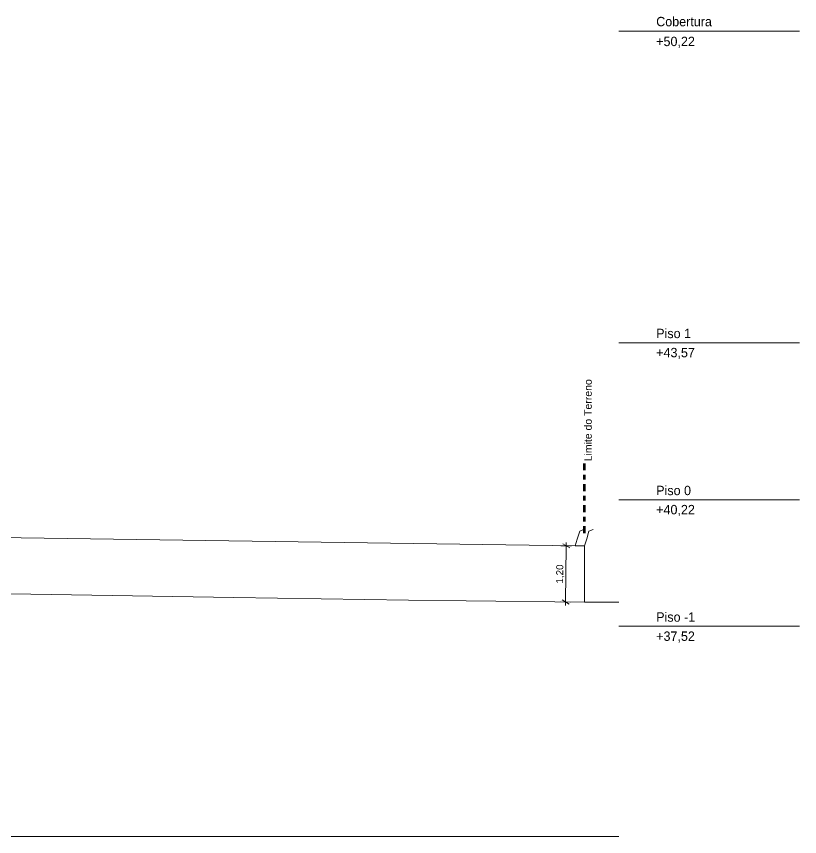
# Model space of a CAD drawing. Header units: metres. Extents: x -111189 to -108577, y -72951 to -72647.
# Drawn here: x -108698.82 to -108682.09, y -72950.95 to -72933.45 of the extents above; entities that cross this region are included whole.
import ezdxf

# ---------------------------------------------------------------- set-up
doc = ezdxf.new("R2010")
doc.units = ezdxf.units.M
doc.header["$MEASUREMENT"] = 0
doc.linetypes.add('Dot & Dashed Smaller', pattern=[0.36, 0.15, -0.09, 0.03, -0.09])
doc.linetypes.add('OTK - Traço Ponto', pattern=[0.2, 0.1, -0.05, 0, -0.05])
for name, color, linetype in [('00 - DESENHO 2D', 7, 'Continuous'), ('00 - TEXTO GERAL', 7, 'Continuous'), ('02 - PASSEIOS', 7, 'Continuous'), ('07 - MUROS', 7, 'Continuous'), ('12 - COTAS GERAIS', 7, 'Continuous')]:
    doc.layers.add(name, color=color, linetype=linetype)
doc.styles.add('ESTILO_GERADO_7', font='')
doc.styles.add('ESTILO_GERADO_8', font='')
doc.styles.get('ESTILO_GERADO_7').set_extended_font_data('Helvetica')
doc.styles.get('ESTILO_GERADO_8').set_extended_font_data('OPTIAgency-Gothic')
doc.dimstyles.new('ESTILO_GERADO__5', dxfattribs={"dimtxt": 0.15, "dimasz": 0.114, "dimexe": 0.18, "dimexo": 0.0625, "dimgap": 0, "dimtad": 1, "dimzin": 0, "dimdsep": 46, "dimtxsty": 'ESTILO_GERADO_7', "dimblk": 'ARROWHEAD_2', "dimblk1": 'ARROWHEAD_2', "dimblk2": 'ARROWHEAD_2', "dimcen": 0.09, "dimse1": 1, "dimse2": 1, "dimclrd": 7, "dimclre": 7, "dimclrt": 7, "dimadec": 0, "dimazin": 0, "dimtfac": 1, "dimtdec": 4, "dimtmove": 0, "dimatfit": 3, "dimfxl": 1, "dimtolj": 1, "dimtzin": 0, "dimarcsym": 0})

# ---------------------------------------------------------------- blocks, each defined once
blk = doc.blocks.new('Corte Elem_2344_1', base_point=(-108504.236, -72943.764))
at = {"layer": '07 - MUROS', "color": 251, "linetype": 'Continuous', "lineweight": 13}
for p, q in [((-108706.907, -72944.167), (-108706.997, -72944.187)), ((-108706.8, -72944.188), (-108706.703, -72944.166)), ((-108706.997, -72944.187), (-108707.047, -72944.348)), ((-108706.843, -72944.335), (-108706.8, -72944.188)), ((-108686.788, -72944.434), (-108686.843, -72944.608)), ((-108686.709, -72944.397), (-108686.788, -72944.434)), ((-108686.639, -72944.598), (-108686.592, -72944.437)), ((-108686.592, -72944.437), (-108686.505, -72944.397))]:
    blk.add_line(p, q, dxfattribs=at)
at = {"layer": '07 - MUROS', "color": 7, "linetype": 'Continuous', "lineweight": 13}
for p, q in [((-108707.047, -72944.348), (-108707.094, -72944.498)), ((-108706.87, -72944.431), (-108706.843, -72944.335)), ((-108707.094, -72944.498), (-108706.89, -72944.498)), ((-108707.094, -72944.498), (-108707.094, -72945.7)), ((-108686.843, -72944.608), (-108686.888, -72944.75)), ((-108686.684, -72944.75), (-108686.639, -72944.598)), ((-108686.684, -72944.75), (-108686.888, -72944.75)), ((-108686.684, -72944.75), (-108686.684, -72945.95))]:
    blk.add_line(p, q, dxfattribs=at)
blk = doc.blocks.new('Corte Elem_2345_1', base_point=(-108504.236, -72943.764))
at = {"layer": '02 - PASSEIOS', "color": 7, "linetype": 'Continuous', "lineweight": 20}
for p in [(-108709.643, -72945.7), (-108685.956, -72950.95)]:
    blk.add_line(p, (-108709.643, -72950.95), dxfattribs=at)
at = {"layer": '02 - PASSEIOS', "color": 7, "linetype": 'Continuous', "lineweight": 20, "flags": 128}
blk.add_lwpolyline([(-108685.956, -72945.95), (-108686.684, -72945.95), (-108689.214, -72945.919), (-108690.447, -72945.904), (-108694.176, -72945.846), (-108701.981, -72945.724), (-108703.204, -72945.724), (-108707.094, -72945.7), (-108709.643, -72945.7)], dxfattribs=at)
blk = doc.blocks.new('Corte Elem_2346_1', base_point=(-108504.236, -72943.764))
at = {"layer": '07 - MUROS', "color": 7, "linetype": 'Continuous', "lineweight": 13}
for p, q in [((-108701.962, -72944.528), (-108686.887, -72944.75)), ((-108701.962, -72944.529), (-108701.962, -72944.53)), ((-108686.888, -72944.75), (-108701.962, -72944.53)), ((-108701.962, -72944.53), (-108701.962, -72945.724))]:
    blk.add_line(p, q, dxfattribs=at)
blk = doc.blocks.new('*D3172', base_point=(-108504.236, -72943.764))
at = {"layer": '12 - COTAS GERAIS', "color": 7, "linetype": 'Continuous', "lineweight": 5, "transparency": 16777216}
for p, q in [((-108687.003, -72944.792), (-108687.153, -72944.704)), ((-108687.077, -72944.675), (-108687.078, -72944.748)), ((-108687.19, -72944.747), (-108686.965, -72944.749)), ((-108687.078, -72944.748), (-108687.09, -72945.946)), ((-108687.164, -72945.902), (-108687.015, -72945.99)), ((-108687.202, -72945.944), (-108686.977, -72945.947)), ((-108687.09, -72945.946), (-108687.091, -72946.019))]:
    blk.add_line(p, q, dxfattribs=at)
at = {"layer": '12 - COTAS GERAIS', "color": 7, "lineweight": 5, "transparency": 16777216, "insert": (-108687.116, -72945.553), "char_height": 0.15, "attachment_point": 7, "rotation": 89.4338, "style": 'ESTILO_GERADO_7'}
blk.add_mtext('\\A1;{\\pql;\\fHelvetica|b0|i0|c0|p0;\\W1.000000;1,20}', dxfattribs=at)
blk = doc.blocks.new('ARROWHEAD_2')
at = {"color": 0, "linetype": 'Continuous', "lineweight": 0}
for p, q in [((0, 0), (-1, 0)), ((-0.38, -0.66), (0.38, 0.66))]:
    blk.add_line(p, q, dxfattribs=at)
blk = doc.blocks.new('Alçado - Muro 1 - Confinante com a via pública _STORY_MARKER', base_point=(-108504.236, -72943.764))
at = {"color": 7, "linetype": 'OTK - Traço Ponto', "lineweight": 5, "ltscale": 100}
for p, q in [((-108685.956, -72933.764), (-108685.856, -72933.764)), ((-108685.856, -72933.764), (-108685.756, -72933.764)), ((-108685.556, -72933.764), (-108685.756, -72933.764)), ((-108685.556, -72933.764), (-108685.156, -72933.764)), ((-108682.094, -72933.764), (-108685.156, -72933.764)), ((-108685.956, -72940.414), (-108685.856, -72940.414)), ((-108685.856, -72940.414), (-108685.756, -72940.414)), ((-108685.556, -72940.414), (-108685.756, -72940.414)), ((-108685.556, -72940.414), (-108685.156, -72940.414)), ((-108682.094, -72940.414), (-108685.156, -72940.414)), ((-108685.956, -72943.764), (-108685.856, -72943.764)), ((-108685.856, -72943.764), (-108685.756, -72943.764)), ((-108685.556, -72943.764), (-108685.756, -72943.764)), ((-108685.556, -72943.764), (-108685.156, -72943.764)), ((-108682.094, -72943.764), (-108685.156, -72943.764)), ((-108685.956, -72946.464), (-108685.856, -72946.464)), ((-108685.856, -72946.464), (-108685.756, -72946.464)), ((-108685.556, -72946.464), (-108685.756, -72946.464)), ((-108685.556, -72946.464), (-108685.156, -72946.464)), ((-108682.094, -72946.464), (-108685.156, -72946.464))]:
    blk.add_line(p, q, dxfattribs=at)
at = {"color": 7, "lineweight": 5, "char_height": 0.2, "attachment_point": 1, "style": 'ESTILO_GERADO_8'}
for s, insert, line_spacing_factor in [('\\A1;{\\pql;\\pt0;\\fOPTIAgency-Gothic|b0|i0|c0|p0;\\W1.000000;\\fOPTIAgency-Gothic|b0|i0|c0|p0;\\W1.000000;\\fOPTIAgency-Gothic|b0|i0|c0|p0;\\W1.000000;Cobertura\\P\\pql;\\pt0;\\fOPTIAgency-Gothic|b0|i0|c0|p0;\\W1.000000;+50,22}', (-108685.156, -72933.463), 1.270205), ('\\A1;{\\pql;\\pt0;\\fOPTIAgency-Gothic|b0|i0|c0|p0;\\W1.000000;\\fOPTIAgency-Gothic|b0|i0|c0|p0;\\W1.000000;\\fOPTIAgency-Gothic|b0|i0|c0|p0;\\W1.000000;Piso 1\\P\\pql;\\pt0;\\fOPTIAgency-Gothic|b0|i0|c0|p0;\\W1.000000;+43,57}', (-108685.156, -72940.116), 1.225093), ('\\A1;{\\pql;\\pt0;\\fOPTIAgency-Gothic|b0|i0|c0|p0;\\W1.000000;\\fOPTIAgency-Gothic|b0|i0|c0|p0;\\W1.000000;\\fOPTIAgency-Gothic|b0|i0|c0|p0;\\W1.000000;Piso 0\\P\\pql;\\pt0;\\fOPTIAgency-Gothic|b0|i0|c0|p0;\\W1.000000;+40,22}', (-108685.156, -72943.466), 1.225093), ('\\A1;{\\pql;\\pt0;\\fOPTIAgency-Gothic|b0|i0|c0|p0;\\W1.000000;\\fOPTIAgency-Gothic|b0|i0|c0|p0;\\W1.000000;\\fOPTIAgency-Gothic|b0|i0|c0|p0;\\W1.000000;Piso -1\\P\\pql;\\pt0;\\fOPTIAgency-Gothic|b0|i0|c0|p0;\\W1.000000;+37,52}', (-108685.156, -72946.166), 1.225093)]:
    blk.add_mtext(s, dxfattribs=dict(at, insert=insert, line_spacing_factor=line_spacing_factor))

msp = doc.modelspace()

# ---------------------------------------------------------------- linework, layer by layer
at = {"layer": '00 - DESENHO 2D', "color": 1, "linetype": 'Dot & Dashed Smaller', "lineweight": 80}
msp.add_line((-108686.684, -72944.48), (-108686.684, -72942.993), dxfattribs=at)

# ---------------------------------------------------------------- block references
at = {"linetype": 'Continuous', "lineweight": 0}
msp.add_blockref('Alçado - Muro 1 - Confinante com a via pública _STORY_MARKER', (-108504.236, -72943.764), dxfattribs=at)
at = {"layer": '02 - PASSEIOS', "lineweight": 0}
msp.add_blockref('Corte Elem_2345_1', (-108504.236, -72943.764), dxfattribs=at)
at = {"layer": '07 - MUROS', "lineweight": 0}
for name in ['Corte Elem_2344_1', 'Corte Elem_2346_1']:
    msp.add_blockref(name, (-108504.236, -72943.764), dxfattribs=at)

# ---------------------------------------------------------------- texts
at = {"layer": '00 - TEXTO GERAL', "color": 7, "linetype": 'Continuous', "lineweight": 5, "insert": (-108686.692, -72942.944), "char_height": 0.16, "attachment_point": 1, "rotation": 90, "style": 'ESTILO_GERADO_7'}
msp.add_mtext('\\A1;{\\pql;\\fHelvetica|b0|i0|c0|p0;\\W1.000000;Limite d\\fHelvetica|b0|i0|c0|p0;\\W1.000000;o Terreno}', dxfattribs=at)

# ---------------------------------------------------------------- dimensions: what is measured, and where the dimension line sits
at = {"layer": '12 - COTAS GERAIS', "color": 7, "linetype": 'Continuous', "lineweight": 5}
dim = msp.add_linear_dim(base=(-108687.09, -72945.946), p1=(-108686.888, -72944.75), p2=(-108686.9, -72945.947), angle=269.4338, dimstyle='ESTILO_GERADO__5', dxfattribs=at)
dim.commit()
dim.dimension.update_dxf_attribs({"geometry": '*D3172', "text_midpoint": (-108687.189, -72945.358), "dimtype": 160, "text_rotation": 89.4338})

doc.saveas('drawing.dxf')
